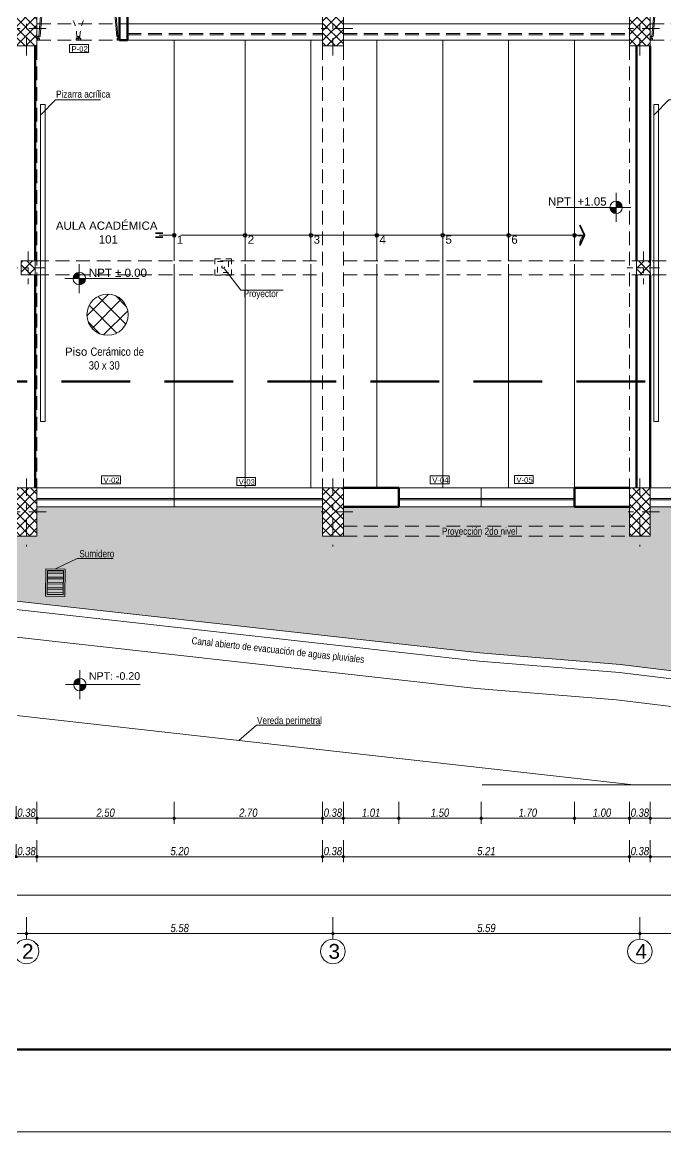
# Model space of a CAD drawing. Header units: inches. Extents: x 140 to 978, y -82 to 38.
# Drawn here: x 616.11 to 627.83, y -22.35 to -2.14 of the extents above; entities that cross this region are included whole.
import ezdxf

# ---------------------------------------------------------------- set-up
doc = ezdxf.new("R2010")
doc.units = ezdxf.units.IN
doc.header["$MEASUREMENT"] = 0
for name, pattern in [('DASHDOT2', [12.7, 6.35, -3.175, 0, -3.175]), ('DASHED', [0.75, 0.5, -0.25]), ('DASHED2', [0.375, 0.25, -0.125])]:
    doc.linetypes.add(name, pattern=pattern)
doc.layers.get('0').update_dxf_attribs({"lineweight": 0})
for name, color, linetype, lineweight in [('UNSAAC- ROTULO', 7, 'Continuous', 60), ('UNSAAC-AREA VERDE', 94, 'Continuous', 0), ('UNSAAC-COLUMNA', 24, 'Continuous', 0), ('UNSAAC-CORTE MURO', 42, 'Continuous', 35), ('UNSAAC-COTA', 48, 'Continuous', 0), ('UNSAAC-EJE COLUMNA', 22, 'DASHDOT2', 0), ('UNSAAC-FACHADA(2DO PLANO)', 7, 'Continuous', 30), ('UNSAAC-LINEA DE CORTE', 7, 'Continuous', 70), ('UNSAAC-LLAMADOS', 88, 'Continuous', 0), ('UNSAAC-MUEBLE', 254, 'Continuous', 0), ('UNSAAC-MURETE', 146, 'Continuous', 20), ('UNSAAC-MUROS', 7, 'Continuous', 70), ('UNSAAC-PISOS', 253, 'Continuous', 0), ('UNSAAC-PROYECCIONES', 38, 'DASHED2', 0), ('UNSAAC-TEXTOS', 250, 'Continuous', 0), ('UNSAAC-TEXTURAS', 250, 'Continuous', 0), ('UNSAAC-VANOS', 24, 'Continuous', 0)]:
    doc.layers.add(name, color=color, linetype=linetype, lineweight=lineweight)
doc.styles.add('5mm', font='GOTHIC.TTF', dxfattribs={"height": 5})
doc.styles.add('narrow', font='')
doc.styles.get("Standard").update_dxf_attribs({"font": 'arial.ttf'})
doc.styles.get('narrow').set_extended_font_data('Arial Narrow', italic=True)
doc.dimstyles.new('1EN75', dxfattribs={"dimtxt": 0.15, "dimasz": 0.06, "dimexe": 0.1, "dimexo": 0.15, "dimgap": 0.025, "dimtad": 1, "dimzin": 1, "dimdsep": 46, "dimtxsty": 'narrow', "dimblk": 'DOT', "dimcen": 0.1, "dimclrd": 256, "dimclre": 256, "dimclrt": 256, "dimaunit": 1, "dimadec": 3, "dimazin": 0, "dimtfac": 1, "dimtmove": 2, "dimatfit": 3, "dimldrblk": 'ARCHTICK', "dimfxl": 0.3, "dimfxlon": 1, "dimtolj": 1, "dimtzin": 0, "dimlwd": 0, "dimlwe": 0, "dimarcsym": 0})

# ---------------------------------------------------------------- blocks, each defined once
blk = doc.blocks.new('colum2')
at = {"layer": 'UNSAAC-TEXTURAS'}
h = blk.add_hatch(dxfattribs=at)
h.set_pattern_fill('ANSI37', color=256)
h.paths.add_polyline_path([(872.373, 198.546), (872.373, 198.421), (872.498, 198.421), (872.498, 198.546)])
h.paths.add_polyline_path([(872.498, 198.421), (872.623, 198.421), (872.623, 198.546), (872.498, 198.546)])
h.paths.add_polyline_path([(872.498, 198.296), (872.623, 198.296), (872.623, 198.421), (872.498, 198.421)])
h.paths.add_polyline_path([(872.498, 198.421), (872.373, 198.421), (872.373, 198.296), (872.498, 198.296)])
at = {"layer": 'UNSAAC-COLUMNA'}
blk.add_lwpolyline([(872.373, 198.546), (872.623, 198.546), (872.623, 198.296), (872.373, 198.296)], close=True, dxfattribs=at)
at = {"layer": 'UNSAAC-EJE COLUMNA', "ltscale": 0.03}
for p, q in [((872.498, 198.716), (872.498, 198.126)), ((872.793, 198.421), (872.203, 198.421))]:
    blk.add_line(p, q, dxfattribs=at)
blk = doc.blocks.new('cs1')
at = {"layer": 'UNSAAC-TEXTURAS'}
h = blk.add_hatch(dxfattribs=at)
h.set_pattern_fill('ANSI37', color=256)
h.paths.add_polyline_path([(850.008, 169.826), (850.198, 169.826), (850.198, 170.266), (850.008, 170.266)])
h.paths.add_polyline_path([(850.198, 169.826), (850.388, 169.826), (850.388, 170.266), (850.198, 170.266)])
h.paths.add_polyline_path([(850.388, 169.826), (850.198, 169.826), (850.198, 169.386), (850.388, 169.386)])
h.paths.add_polyline_path([(850.198, 169.826), (850.008, 169.826), (850.008, 169.386), (850.198, 169.386)])
at = {"layer": 'UNSAAC-COLUMNA'}
blk.add_lwpolyline([(850.388, 169.386), (850.388, 170.266), (850.008, 170.266), (850.008, 169.386)], close=True, dxfattribs=at)
at = {"layer": 'UNSAAC-EJE COLUMNA', "ltscale": 0.05}
for p, q in [((850.198, 170.436), (850.198, 169.196)), ((850.558, 169.826), (849.828, 169.826))]:
    blk.add_line(p, q, dxfattribs=at)
blk = doc.blocks.new('c')
at = {"layer": 'UNSAAC-TEXTURAS'}
h = blk.add_hatch(dxfattribs=at)
h.set_pattern_fill('ANSI37', color=256)
h.set_pattern_definition([(45, (-855.58834, -178.38853), (-0.088388348, 0.088388348), []), (135, (-855.58834, -178.38853), (-0.088388348, -0.088388348), [])])
h.paths.add_polyline_path([(0.19, 0.635), (0, 0.635), (0, 0.316), (0.19, 0.316)])
h.paths.add_polyline_path([(0.19, 0.316), (0.38, 0.316), (0.38, 0.635), (0.19, 0.635)])
h.paths.add_polyline_path([(0.19, 0), (0.38, 0), (0.38, 0.316), (0.19, 0.316)])
h.paths.add_polyline_path([(0.19, 0.316), (0, 0.316), (0, 0), (0.19, 0)])
at = {"layer": 'UNSAAC-COLUMNA'}
blk.add_lwpolyline([(0, 0), (0, 0.635), (0.38, 0.635), (0.38, 0)], dxfattribs=at)
blk.add_lwpolyline([(0, 0.635), (0.38, 0.635), (0.38, 0), (0, 0)], close=True, dxfattribs=at)
at = {"layer": 'UNSAAC-EJE COLUMNA', "ltscale": 0.05}
for p, q in [((0.19, -0.172), (0.19, 0.805)), ((0.55, 0.316), (-0.17, 0.316))]:
    blk.add_line(p, q, dxfattribs=at)
blk = doc.blocks.new('_Dot')
at = {"color": 0, "linetype": 'ByBlock', "lineweight": -2}
blk.add_line((-0.5, 0), (-1, 0), dxfattribs=at)
at = {"color": 0, "linetype": 'ByBlock', "const_width": 0.5}
blk.add_lwpolyline([(-0.25, 0, 1), (0.25, 0, 1)], format="xyb", close=True, dxfattribs=at)
blk = doc.blocks.new('*D672')
at = {"layer": 'Defpoints', "color": 0, "transparency": 16777216}
for p in [(615.995, -11.219), (616.375, -11.219), (616.375, -16.639)]:
    blk.add_point(p, dxfattribs=at)
at = {"layer": 'UNSAAC-COTA', "lineweight": 0, "transparency": 16777216}
for p, q in [((615.995, -16.339), (615.995, -16.739)), ((616.375, -16.339), (616.375, -16.739)), ((616.055, -16.639), (616.315, -16.639))]:
    blk.add_line(p, q, dxfattribs=at)
at = {"layer": 'UNSAAC-COTA', "lineweight": 0, "transparency": 16777216, "xscale": 0.06, "yscale": 0.06, "zscale": 0.06, "rotation": 180}
blk.add_blockref('_Dot', (615.995, -16.639), dxfattribs=at)
at = {"layer": 'UNSAAC-COTA', "lineweight": 0, "transparency": 16777216, "xscale": 0.06, "yscale": 0.06, "zscale": 0.06}
blk.add_blockref('_Dot', (616.375, -16.639), dxfattribs=at)
at = {"layer": 'UNSAAC-COTA', "transparency": 16777216, "insert": (616.185, -16.538), "char_height": 0.15, "attachment_point": 5, "style": 'narrow'}
blk.add_mtext('\\A1;0.38', dxfattribs=at)
blk = doc.blocks.new('_ArchTick')
at = {"layer": 'UNSAAC-FACHADA(2DO PLANO)', "color": 0, "const_width": 0.15}
blk.add_lwpolyline([(-0.5, -0.5), (0.5, 0.5)], dxfattribs=at)
blk = doc.blocks.new('*D673')
at = {"layer": 'Defpoints', "color": 0, "transparency": 16777216}
for p in [(621.575, -11.219), (621.955, -11.219), (621.955, -16.639)]:
    blk.add_point(p, dxfattribs=at)
at = {"layer": 'UNSAAC-COTA', "lineweight": 0, "transparency": 16777216}
for p, q in [((621.575, -16.339), (621.575, -16.739)), ((621.955, -16.339), (621.955, -16.739)), ((621.635, -16.639), (621.895, -16.639))]:
    blk.add_line(p, q, dxfattribs=at)
at = {"layer": 'UNSAAC-COTA', "lineweight": 0, "transparency": 16777216, "xscale": 0.06, "yscale": 0.06, "zscale": 0.06, "rotation": 180}
blk.add_blockref('_Dot', (621.575, -16.639), dxfattribs=at)
at = {"layer": 'UNSAAC-COTA', "lineweight": 0, "transparency": 16777216, "xscale": 0.06, "yscale": 0.06, "zscale": 0.06}
blk.add_blockref('_Dot', (621.955, -16.639), dxfattribs=at)
at = {"layer": 'UNSAAC-COTA', "transparency": 16777216, "insert": (621.765, -16.538), "char_height": 0.15, "attachment_point": 5, "style": 'narrow'}
blk.add_mtext('\\A1;0.38', dxfattribs=at)
blk = doc.blocks.new('*D674')
at = {"layer": 'Defpoints', "color": 0, "transparency": 16777216}
for p in [(622.965, -10.684), (621.955, -11.219), (622.965, -16.639)]:
    blk.add_point(p, dxfattribs=at)
at = {"layer": 'UNSAAC-COTA', "lineweight": 0, "transparency": 16777216}
for p, q in [((621.955, -16.339), (621.955, -16.739)), ((622.965, -16.339), (622.965, -16.739)), ((622.015, -16.639), (622.905, -16.639))]:
    blk.add_line(p, q, dxfattribs=at)
at = {"layer": 'UNSAAC-COTA', "lineweight": 0, "transparency": 16777216, "xscale": 0.06, "yscale": 0.06, "zscale": 0.06, "rotation": 180}
blk.add_blockref('_Dot', (621.955, -16.639), dxfattribs=at)
at = {"layer": 'UNSAAC-COTA', "lineweight": 0, "transparency": 16777216, "xscale": 0.06, "yscale": 0.06, "zscale": 0.06}
blk.add_blockref('_Dot', (622.965, -16.639), dxfattribs=at)
at = {"layer": 'UNSAAC-COTA', "transparency": 16777216, "insert": (622.46, -16.538), "char_height": 0.15, "attachment_point": 5, "style": 'narrow'}
blk.add_mtext('\\A1;1.01', dxfattribs=at)
blk = doc.blocks.new('*D675')
at = {"layer": 'Defpoints', "color": 0, "transparency": 16777216}
for p in [(626.165, -10.684), (627.165, -11.219), (627.165, -16.639)]:
    blk.add_point(p, dxfattribs=at)
at = {"layer": 'UNSAAC-COTA', "lineweight": 0, "transparency": 16777216}
for p, q in [((626.165, -16.339), (626.165, -16.739)), ((627.165, -16.339), (627.165, -16.739)), ((626.225, -16.639), (627.105, -16.639))]:
    blk.add_line(p, q, dxfattribs=at)
at = {"layer": 'UNSAAC-COTA', "lineweight": 0, "transparency": 16777216, "xscale": 0.06, "yscale": 0.06, "zscale": 0.06, "rotation": 180}
blk.add_blockref('_Dot', (626.165, -16.639), dxfattribs=at)
at = {"layer": 'UNSAAC-COTA', "lineweight": 0, "transparency": 16777216, "xscale": 0.06, "yscale": 0.06, "zscale": 0.06}
blk.add_blockref('_Dot', (627.165, -16.639), dxfattribs=at)
at = {"layer": 'UNSAAC-COTA', "transparency": 16777216, "insert": (626.665, -16.538), "char_height": 0.15, "attachment_point": 5, "style": 'narrow'}
blk.add_mtext('\\A1;1.00', dxfattribs=at)
blk = doc.blocks.new('*D676')
at = {"layer": 'Defpoints', "color": 0, "transparency": 16777216}
for p in [(627.165, -11.219), (627.545, -11.219), (627.545, -16.639)]:
    blk.add_point(p, dxfattribs=at)
at = {"layer": 'UNSAAC-COTA', "lineweight": 0, "transparency": 16777216}
for p, q in [((627.165, -16.339), (627.165, -16.739)), ((627.545, -16.339), (627.545, -16.739)), ((627.225, -16.639), (627.485, -16.639))]:
    blk.add_line(p, q, dxfattribs=at)
at = {"layer": 'UNSAAC-COTA', "lineweight": 0, "transparency": 16777216, "xscale": 0.06, "yscale": 0.06, "zscale": 0.06, "rotation": 180}
blk.add_blockref('_Dot', (627.165, -16.639), dxfattribs=at)
at = {"layer": 'UNSAAC-COTA', "lineweight": 0, "transparency": 16777216, "xscale": 0.06, "yscale": 0.06, "zscale": 0.06}
blk.add_blockref('_Dot', (627.545, -16.639), dxfattribs=at)
at = {"layer": 'UNSAAC-COTA', "transparency": 16777216, "insert": (627.355, -16.538), "char_height": 0.15, "attachment_point": 5, "style": 'narrow'}
blk.add_mtext('\\A1;0.38', dxfattribs=at)
blk = doc.blocks.new('*D683')
at = {"layer": 'Defpoints', "color": 0, "transparency": 16777216}
for p in [(615.995, -10.741), (616.375, -10.741), (616.375, -17.339)]:
    blk.add_point(p, dxfattribs=at)
at = {"layer": 'UNSAAC-COTA', "lineweight": 0, "transparency": 16777216}
for p, q in [((615.995, -17.039), (615.995, -17.439)), ((616.375, -17.039), (616.375, -17.439)), ((616.055, -17.339), (616.315, -17.339))]:
    blk.add_line(p, q, dxfattribs=at)
at = {"layer": 'UNSAAC-COTA', "lineweight": 0, "transparency": 16777216, "xscale": 0.06, "yscale": 0.06, "zscale": 0.06, "rotation": 180}
blk.add_blockref('_Dot', (615.995, -17.339), dxfattribs=at)
at = {"layer": 'UNSAAC-COTA', "lineweight": 0, "transparency": 16777216, "xscale": 0.06, "yscale": 0.06, "zscale": 0.06}
blk.add_blockref('_Dot', (616.375, -17.339), dxfattribs=at)
at = {"layer": 'UNSAAC-COTA', "transparency": 16777216, "insert": (616.185, -17.238), "char_height": 0.15, "attachment_point": 5, "style": 'narrow'}
blk.add_mtext('\\A1;0.38', dxfattribs=at)
blk = doc.blocks.new('*D684')
at = {"layer": 'Defpoints', "color": 0, "transparency": 16777216}
for p in [(616.375, -10.741), (621.575, -10.741), (621.575, -17.339)]:
    blk.add_point(p, dxfattribs=at)
at = {"layer": 'UNSAAC-COTA', "lineweight": 0, "transparency": 16777216}
for p, q in [((616.375, -17.039), (616.375, -17.439)), ((621.575, -17.039), (621.575, -17.439)), ((616.435, -17.339), (621.515, -17.339))]:
    blk.add_line(p, q, dxfattribs=at)
at = {"layer": 'UNSAAC-COTA', "lineweight": 0, "transparency": 16777216, "xscale": 0.06, "yscale": 0.06, "zscale": 0.06, "rotation": 180}
blk.add_blockref('_Dot', (616.375, -17.339), dxfattribs=at)
at = {"layer": 'UNSAAC-COTA', "lineweight": 0, "transparency": 16777216, "xscale": 0.06, "yscale": 0.06, "zscale": 0.06}
blk.add_blockref('_Dot', (621.575, -17.339), dxfattribs=at)
at = {"layer": 'UNSAAC-COTA', "transparency": 16777216, "insert": (618.975, -17.238), "char_height": 0.15, "attachment_point": 5, "style": 'narrow'}
blk.add_mtext('\\A1;5.20', dxfattribs=at)
blk = doc.blocks.new('*D685')
at = {"layer": 'Defpoints', "color": 0, "transparency": 16777216}
for p in [(621.575, -10.741), (621.955, -10.741), (621.955, -17.339)]:
    blk.add_point(p, dxfattribs=at)
at = {"layer": 'UNSAAC-COTA', "lineweight": 0, "transparency": 16777216}
for p, q in [((621.575, -17.039), (621.575, -17.439)), ((621.955, -17.039), (621.955, -17.439)), ((621.635, -17.339), (621.895, -17.339))]:
    blk.add_line(p, q, dxfattribs=at)
at = {"layer": 'UNSAAC-COTA', "lineweight": 0, "transparency": 16777216, "xscale": 0.06, "yscale": 0.06, "zscale": 0.06, "rotation": 180}
blk.add_blockref('_Dot', (621.575, -17.339), dxfattribs=at)
at = {"layer": 'UNSAAC-COTA', "lineweight": 0, "transparency": 16777216, "xscale": 0.06, "yscale": 0.06, "zscale": 0.06}
blk.add_blockref('_Dot', (621.955, -17.339), dxfattribs=at)
at = {"layer": 'UNSAAC-COTA', "transparency": 16777216, "insert": (621.765, -17.238), "char_height": 0.15, "attachment_point": 5, "style": 'narrow'}
blk.add_mtext('\\A1;0.38', dxfattribs=at)
blk = doc.blocks.new('*D686')
at = {"layer": 'Defpoints', "color": 0, "transparency": 16777216}
for p in [(621.955, -10.741), (627.165, -10.741), (627.165, -17.339)]:
    blk.add_point(p, dxfattribs=at)
at = {"layer": 'UNSAAC-COTA', "lineweight": 0, "transparency": 16777216}
for p, q in [((621.955, -17.039), (621.955, -17.439)), ((627.165, -17.039), (627.165, -17.439)), ((622.015, -17.339), (627.105, -17.339))]:
    blk.add_line(p, q, dxfattribs=at)
at = {"layer": 'UNSAAC-COTA', "lineweight": 0, "transparency": 16777216, "xscale": 0.06, "yscale": 0.06, "zscale": 0.06, "rotation": 180}
blk.add_blockref('_Dot', (621.955, -17.339), dxfattribs=at)
at = {"layer": 'UNSAAC-COTA', "lineweight": 0, "transparency": 16777216, "xscale": 0.06, "yscale": 0.06, "zscale": 0.06}
blk.add_blockref('_Dot', (627.165, -17.339), dxfattribs=at)
at = {"layer": 'UNSAAC-COTA', "transparency": 16777216, "insert": (624.56, -17.238), "char_height": 0.15, "attachment_point": 5, "style": 'narrow'}
blk.add_mtext('\\A1;5.21', dxfattribs=at)
blk = doc.blocks.new('*D687')
at = {"layer": 'Defpoints', "color": 0, "transparency": 16777216}
for p in [(627.165, -10.741), (627.545, -10.741), (627.545, -17.339)]:
    blk.add_point(p, dxfattribs=at)
at = {"layer": 'UNSAAC-COTA', "lineweight": 0, "transparency": 16777216}
for p, q in [((627.165, -17.039), (627.165, -17.439)), ((627.545, -17.039), (627.545, -17.439)), ((627.225, -17.339), (627.485, -17.339))]:
    blk.add_line(p, q, dxfattribs=at)
at = {"layer": 'UNSAAC-COTA', "lineweight": 0, "transparency": 16777216, "xscale": 0.06, "yscale": 0.06, "zscale": 0.06, "rotation": 180}
blk.add_blockref('_Dot', (627.165, -17.339), dxfattribs=at)
at = {"layer": 'UNSAAC-COTA', "lineweight": 0, "transparency": 16777216, "xscale": 0.06, "yscale": 0.06, "zscale": 0.06}
blk.add_blockref('_Dot', (627.545, -17.339), dxfattribs=at)
at = {"layer": 'UNSAAC-COTA', "transparency": 16777216, "insert": (627.355, -17.238), "char_height": 0.15, "attachment_point": 5, "style": 'narrow'}
blk.add_mtext('\\A1;0.38', dxfattribs=at)
blk = doc.blocks.new('*D688')
at = {"layer": 'Defpoints', "color": 0, "transparency": 16777216}
for p in [(627.545, -10.741), (632.745, -10.741), (632.745, -17.339)]:
    blk.add_point(p, dxfattribs=at)
at = {"layer": 'UNSAAC-COTA', "lineweight": 0, "transparency": 16777216}
for p, q in [((627.545, -17.039), (627.545, -17.439)), ((632.745, -17.039), (632.745, -17.439)), ((627.605, -17.339), (632.685, -17.339))]:
    blk.add_line(p, q, dxfattribs=at)
at = {"layer": 'UNSAAC-COTA', "lineweight": 0, "transparency": 16777216, "xscale": 0.06, "yscale": 0.06, "zscale": 0.06, "rotation": 180}
blk.add_blockref('_Dot', (627.545, -17.339), dxfattribs=at)
at = {"layer": 'UNSAAC-COTA', "lineweight": 0, "transparency": 16777216, "xscale": 0.06, "yscale": 0.06, "zscale": 0.06}
blk.add_blockref('_Dot', (632.745, -17.339), dxfattribs=at)
at = {"layer": 'UNSAAC-COTA', "transparency": 16777216, "insert": (630.145, -17.238), "char_height": 0.15, "attachment_point": 5, "style": 'narrow'}
blk.add_mtext('\\A1;5.20', dxfattribs=at)
blk = doc.blocks.new('*D738')
at = {"layer": 'Defpoints', "color": 0, "transparency": 16777216}
for p in [(612.575, -2.45), (649.885, -11.501), (649.885, -18.039)]:
    blk.add_point(p, dxfattribs=at)
at = {"layer": 'UNSAAC-COTA', "lineweight": 0, "transparency": 16777216}
for p, q in [((612.575, -17.739), (612.575, -18.139)), ((649.885, -17.739), (649.885, -18.139)), ((612.635, -18.039), (649.825, -18.039))]:
    blk.add_line(p, q, dxfattribs=at)
at = {"layer": 'UNSAAC-COTA', "lineweight": 0, "transparency": 16777216, "xscale": 0.06, "yscale": 0.06, "zscale": 0.06, "rotation": 180}
blk.add_blockref('_Dot', (612.575, -18.039), dxfattribs=at)
at = {"layer": 'UNSAAC-COTA', "lineweight": 0, "transparency": 16777216, "xscale": 0.06, "yscale": 0.06, "zscale": 0.06}
blk.add_blockref('_Dot', (649.885, -18.039), dxfattribs=at)
at = {"layer": 'UNSAAC-COTA', "transparency": 16777216, "insert": (631.23, -17.938), "char_height": 0.15, "attachment_point": 5, "style": 'narrow'}
blk.add_mtext('\\A1;37.31', dxfattribs=at)
blk = doc.blocks.new('*D739')
at = {"layer": 'Defpoints', "color": 0, "transparency": 16777216}
for p in [(612.89, -2.62), (616.185, -11.691), (616.185, -18.739)]:
    blk.add_point(p, dxfattribs=at)
at = {"layer": 'UNSAAC-COTA', "lineweight": 0, "transparency": 16777216}
for p, q in [((612.89, -18.439), (612.89, -18.839)), ((616.185, -18.439), (616.185, -18.839)), ((612.95, -18.739), (616.125, -18.739))]:
    blk.add_line(p, q, dxfattribs=at)
at = {"layer": 'UNSAAC-COTA', "lineweight": 0, "transparency": 16777216, "xscale": 0.06, "yscale": 0.06, "zscale": 0.06, "rotation": 180}
blk.add_blockref('_Dot', (612.89, -18.739), dxfattribs=at)
at = {"layer": 'UNSAAC-COTA', "lineweight": 0, "transparency": 16777216, "xscale": 0.06, "yscale": 0.06, "zscale": 0.06}
blk.add_blockref('_Dot', (616.185, -18.739), dxfattribs=at)
at = {"layer": 'UNSAAC-COTA', "transparency": 16777216, "insert": (614.538, -18.638), "char_height": 0.15, "attachment_point": 5, "style": 'narrow'}
blk.add_mtext('\\A1;3.30', dxfattribs=at)
blk = doc.blocks.new('*D740')
at = {"layer": 'Defpoints', "color": 0, "transparency": 16777216}
for p in [(616.185, -11.691), (621.765, -11.691), (621.765, -18.739)]:
    blk.add_point(p, dxfattribs=at)
at = {"layer": 'UNSAAC-COTA', "lineweight": 0, "transparency": 16777216}
for p, q in [((616.185, -18.439), (616.185, -18.839)), ((621.765, -18.439), (621.765, -18.839)), ((616.245, -18.739), (621.705, -18.739))]:
    blk.add_line(p, q, dxfattribs=at)
at = {"layer": 'UNSAAC-COTA', "lineweight": 0, "transparency": 16777216, "xscale": 0.06, "yscale": 0.06, "zscale": 0.06, "rotation": 180}
blk.add_blockref('_Dot', (616.185, -18.739), dxfattribs=at)
at = {"layer": 'UNSAAC-COTA', "lineweight": 0, "transparency": 16777216, "xscale": 0.06, "yscale": 0.06, "zscale": 0.06}
blk.add_blockref('_Dot', (621.765, -18.739), dxfattribs=at)
at = {"layer": 'UNSAAC-COTA', "transparency": 16777216, "insert": (618.975, -18.638), "char_height": 0.15, "attachment_point": 5, "style": 'narrow'}
blk.add_mtext('\\A1;5.58', dxfattribs=at)
blk = doc.blocks.new('*D741')
at = {"layer": 'Defpoints', "color": 0, "transparency": 16777216}
for p in [(621.765, -11.691), (627.355, -11.691), (627.355, -18.739)]:
    blk.add_point(p, dxfattribs=at)
at = {"layer": 'UNSAAC-COTA', "lineweight": 0, "transparency": 16777216}
for p, q in [((621.765, -18.439), (621.765, -18.839)), ((627.355, -18.439), (627.355, -18.839)), ((621.825, -18.739), (627.295, -18.739))]:
    blk.add_line(p, q, dxfattribs=at)
at = {"layer": 'UNSAAC-COTA', "lineweight": 0, "transparency": 16777216, "xscale": 0.06, "yscale": 0.06, "zscale": 0.06, "rotation": 180}
blk.add_blockref('_Dot', (621.765, -18.739), dxfattribs=at)
at = {"layer": 'UNSAAC-COTA', "lineweight": 0, "transparency": 16777216, "xscale": 0.06, "yscale": 0.06, "zscale": 0.06}
blk.add_blockref('_Dot', (627.355, -18.739), dxfattribs=at)
at = {"layer": 'UNSAAC-COTA', "transparency": 16777216, "insert": (624.56, -18.638), "char_height": 0.15, "attachment_point": 5, "style": 'narrow'}
blk.add_mtext('\\A1;5.59', dxfattribs=at)
blk = doc.blocks.new('*D742')
at = {"layer": 'Defpoints', "color": 0, "transparency": 16777216}
for p in [(627.355, -11.691), (632.935, -11.691), (632.935, -18.739)]:
    blk.add_point(p, dxfattribs=at)
at = {"layer": 'UNSAAC-COTA', "lineweight": 0, "transparency": 16777216}
for p, q in [((627.355, -18.439), (627.355, -18.839)), ((632.935, -18.439), (632.935, -18.839)), ((627.415, -18.739), (632.875, -18.739))]:
    blk.add_line(p, q, dxfattribs=at)
at = {"layer": 'UNSAAC-COTA', "lineweight": 0, "transparency": 16777216, "xscale": 0.06, "yscale": 0.06, "zscale": 0.06, "rotation": 180}
blk.add_blockref('_Dot', (627.355, -18.739), dxfattribs=at)
at = {"layer": 'UNSAAC-COTA', "lineweight": 0, "transparency": 16777216, "xscale": 0.06, "yscale": 0.06, "zscale": 0.06}
blk.add_blockref('_Dot', (632.935, -18.739), dxfattribs=at)
at = {"layer": 'UNSAAC-COTA', "transparency": 16777216, "insert": (630.145, -18.638), "char_height": 0.15, "attachment_point": 5, "style": 'narrow'}
blk.add_mtext('\\A1;5.58', dxfattribs=at)
blk = doc.blocks.new('*D724')
at = {"layer": 'Defpoints', "color": 0, "transparency": 16777216}
for p in [(605.905, 22.469), (617.445, 22.469), (615.995, -11.501)]:
    blk.add_point(p, dxfattribs=at)
at = {"layer": 'UNSAAC-COTA', "lineweight": 0, "transparency": 16777216}
for p, q in [((606.205, 22.469), (605.805, 22.469)), ((605.905, -11.441), (605.905, 22.409)), ((606.205, -11.501), (605.805, -11.501))]:
    blk.add_line(p, q, dxfattribs=at)
at = {"layer": 'UNSAAC-COTA', "lineweight": 0, "transparency": 16777216, "xscale": 0.06, "yscale": 0.06, "zscale": 0.06}
for p, rotation in [((605.905, 22.469), 90), ((605.905, -11.501), 270)]:
    blk.add_blockref('_Dot', p, dxfattribs=dict(at, rotation=rotation))
at = {"layer": 'UNSAAC-COTA', "transparency": 16777216, "insert": (605.803, 5.484), "char_height": 0.15, "attachment_point": 5, "rotation": 90, "style": 'narrow'}
blk.add_mtext('\\A1;33.97', dxfattribs=at)
blk = doc.blocks.new('PRTX80')
at = {"layer": 'UNSAAC-TEXTOS'}
h = blk.add_hatch(dxfattribs=at)
h.set_pattern_fill('ANSI31', color=256, scale=0.01, style=0)
h.set_pattern_definition([(45, (-1.629623, -4.234902), (-0.02245064, 0.02245064), [])])
h.paths.add_polyline_path([(-0.755, 0.036), (-0.8, 0.036), (-0.8, -0.036), (-0.769, -0.036), (-0.769, 0), (-0.755, 0)])
h.paths.add_polyline_path([(0, 0.036), (-0.045, 0.036), (-0.045, 0), (-0.032, 0), (-0.032, -0.036), (0, -0.036)])
at = {"layer": 'UNSAAC-PROYECCIONES', "ltscale": 0.15}
blk.add_arc((-0.032, -0.036), 0.737, 180, 270, dxfattribs=at)
at = {"layer": 'UNSAAC-TEXTOS'}
for p, q in [((-0.165, -0.662), (-0.166, -0.669)), ((-0.162, -0.67), (-0.166, -0.669)), ((-0.162, -0.662), (-0.165, -0.662)), ((-0.161, -0.651), (-0.163, -0.681)), ((-0.13, -0.688), (-0.16, -0.685)), ((-0.127, -0.65), (-0.157, -0.648)), ((-0.124, -0.658), (-0.126, -0.68)), ((-0.126, -0.68), (-0.126, -0.684)), ((-0.11, -0.682), (-0.126, -0.68)), ((-0.123, -0.654), (-0.124, -0.658)), ((-0.108, -0.659), (-0.124, -0.658)), ((-0.085, -0.684), (-0.07, -0.685)), ((-0.083, -0.661), (-0.068, -0.663)), ((-0.068, -0.663), (-0.07, -0.685)), ((-0.07, -0.685), (-0.07, -0.689)), ((-0.068, -0.659), (-0.068, -0.663)), ((-0.067, -0.693), (-0.037, -0.695)), ((-0.064, -0.655), (-0.034, -0.658)), ((-0.03, -0.662), (-0.033, -0.692)), ((-0.032, -0.681), (-0.028, -0.681)), ((-0.031, -0.673), (-0.028, -0.673)), ((-0.028, -0.673), (-0.028, -0.681))]:
    blk.add_line(p, q, dxfattribs=at)
for points in [[(-0.8, 0.036), (-0.755, 0.036), (-0.755, 0), (-0.769, 0), (-0.769, -0.036), (-0.8, -0.036), (-0.8, 0.036)], [(-0.045, 0.036), (0, 0.036), (0, -0.036), (-0.032, -0.036), (-0.032, 0), (-0.045, 0), (-0.045, 0.036)]]:
    blk.add_lwpolyline(points, dxfattribs=at)
blk.add_lwpolyline([(-0.056, -0.034), (-0.032, -0.036), (-0.093, -0.77), (-0.117, -0.768)], close=True, dxfattribs=at)
for centre, start, end in [((-0.16, -0.681), 175.2462, 265.2462), ((-0.157, -0.651), 85.2462, 175.2462), ((-0.13, -0.684), 265.2462, 355.2462), ((-0.127, -0.654), 355.2462, 85.2462), ((-0.067, -0.689), 175.2462, 265.2462), ((-0.064, -0.659), 85.2462, 175.2462), ((-0.037, -0.691), 265.2462, 355.2462), ((-0.034, -0.662), 355.2462, 85.2462)]:
    blk.add_arc(centre, 0.00375, start, end, dxfattribs=at)
blk = doc.blocks.new('A$C2884083B')
at = {"layer": 'UNSAAC-MUEBLE', "xscale": -0.9375009637713414, "yscale": 0.9375009637713415, "zscale": 0.9375009637713415, "rotation": 359.9999999999994}
blk.add_blockref('PRTX80', (-0.04, 0.677), dxfattribs=at)
at = {"layer": 'UNSAAC-MUEBLE', "xscale": 0.9375009637713414, "yscale": 0.9375009637713414, "zscale": 0.9375009637713414}
blk.add_blockref('PRTX80', (1.46, 0.677), dxfattribs=at)
blk = doc.blocks.new('npt')
at = {"layer": 'UNSAAC-TEXTOS'}
h = blk.add_hatch(color=0, dxfattribs=at)
h.dxf.hatch_style = 1
h.paths.add_polyline_path([(0.0522, 0), (0, 0), (0, -0.0522, 0.414214)])
h.paths.add_polyline_path([(0, 0.0522, 0.414214), (-0.0522, 0), (0, 0)])
at = {"layer": 'UNSAAC-TEXTOS', "color": 0}
for p, q in [((0, -0.1228), (0, 0.1228)), ((-0.1228, 0), (0.507, 0))]:
    blk.add_line(p, q, dxfattribs=at)
blk.add_circle((0, 0), 0.0522, dxfattribs=at)
blk = doc.blocks.new('VIGA')
at = {"layer": 'UNSAAC-PROYECCIONES'}
for p, q in [((1088.122, 83.324), (1093.322, 83.324)), ((1093.702, 83.324), (1098.912, 83.324)), ((1099.292, 83.324), (1104.492, 83.324)), ((1088.122, 83.024), (1093.322, 83.024)), ((1088.122, 82.919), (1088.122, 74.874)), ((1093.322, 82.919), (1093.322, 74.874)), ((1093.702, 83.024), (1098.912, 83.024)), ((1093.702, 82.919), (1093.702, 74.874)), ((1098.912, 82.919), (1098.912, 74.874)), ((1099.292, 83.024), (1104.492, 83.024)), ((1099.292, 82.919), (1099.292, 74.874)), ((1088.087, 79.004), (1093.322, 79.004)), ((1093.702, 79.004), (1104.492, 79.004)), ((1088.087, 78.754), (1093.322, 78.754)), ((1093.702, 78.754), (1104.492, 78.754)), ((1093.702, 74.176), (1098.912, 74.176)), ((1093.702, 73.994), (1098.912, 73.994))]:
    blk.add_line(p, q, dxfattribs=at)
blk = doc.blocks.new('*D826')
at = {"layer": 'Defpoints', "color": 0, "transparency": 16777216}
for p in [(616.375, -10.966), (618.875, -10.966), (618.875, -16.639)]:
    blk.add_point(p, dxfattribs=at)
at = {"layer": 'UNSAAC-COTA', "lineweight": 0, "transparency": 16777216}
for p, q in [((616.375, -16.339), (616.375, -16.739)), ((618.875, -16.339), (618.875, -16.739)), ((616.435, -16.639), (618.815, -16.639))]:
    blk.add_line(p, q, dxfattribs=at)
at = {"layer": 'UNSAAC-COTA', "lineweight": 0, "transparency": 16777216, "xscale": 0.06, "yscale": 0.06, "zscale": 0.06, "rotation": 180}
blk.add_blockref('_Dot', (616.375, -16.639), dxfattribs=at)
at = {"layer": 'UNSAAC-COTA', "lineweight": 0, "transparency": 16777216, "xscale": 0.06, "yscale": 0.06, "zscale": 0.06}
blk.add_blockref('_Dot', (618.875, -16.639), dxfattribs=at)
at = {"layer": 'UNSAAC-COTA', "transparency": 16777216, "insert": (617.625, -16.538), "char_height": 0.15, "attachment_point": 5, "style": 'narrow'}
blk.add_mtext('\\A1;2.50', dxfattribs=at)
blk = doc.blocks.new('*D827')
at = {"layer": 'Defpoints', "color": 0, "transparency": 16777216}
for p in [(618.875, -10.966), (621.575, -11.501), (621.575, -16.639)]:
    blk.add_point(p, dxfattribs=at)
at = {"layer": 'UNSAAC-COTA', "lineweight": 0, "transparency": 16777216}
for p, q in [((618.875, -16.339), (618.875, -16.739)), ((621.575, -16.339), (621.575, -16.739)), ((618.935, -16.639), (621.515, -16.639))]:
    blk.add_line(p, q, dxfattribs=at)
at = {"layer": 'UNSAAC-COTA', "lineweight": 0, "transparency": 16777216, "xscale": 0.06, "yscale": 0.06, "zscale": 0.06, "rotation": 180}
blk.add_blockref('_Dot', (618.875, -16.639), dxfattribs=at)
at = {"layer": 'UNSAAC-COTA', "lineweight": 0, "transparency": 16777216, "xscale": 0.06, "yscale": 0.06, "zscale": 0.06}
blk.add_blockref('_Dot', (621.575, -16.639), dxfattribs=at)
at = {"layer": 'UNSAAC-COTA', "transparency": 16777216, "insert": (620.225, -16.538), "char_height": 0.15, "attachment_point": 5, "style": 'narrow'}
blk.add_mtext('\\A1;2.70', dxfattribs=at)
blk = doc.blocks.new('*D828')
at = {"layer": 'Defpoints', "color": 0, "transparency": 16777216}
for p in [(630.045, -10.966), (627.545, -11.501), (630.045, -16.639)]:
    blk.add_point(p, dxfattribs=at)
at = {"layer": 'UNSAAC-COTA', "lineweight": 0, "transparency": 16777216}
for p, q in [((627.545, -16.339), (627.545, -16.739)), ((630.045, -16.339), (630.045, -16.739)), ((627.605, -16.639), (629.985, -16.639))]:
    blk.add_line(p, q, dxfattribs=at)
at = {"layer": 'UNSAAC-COTA', "lineweight": 0, "transparency": 16777216, "xscale": 0.06, "yscale": 0.06, "zscale": 0.06, "rotation": 180}
blk.add_blockref('_Dot', (627.545, -16.639), dxfattribs=at)
at = {"layer": 'UNSAAC-COTA', "lineweight": 0, "transparency": 16777216, "xscale": 0.06, "yscale": 0.06, "zscale": 0.06}
blk.add_blockref('_Dot', (630.045, -16.639), dxfattribs=at)
at = {"layer": 'UNSAAC-COTA', "transparency": 16777216, "insert": (628.795, -16.538), "char_height": 0.15, "attachment_point": 5, "style": 'narrow'}
blk.add_mtext('\\A1;2.50', dxfattribs=at)
blk = doc.blocks.new('*D841')
at = {"layer": 'Defpoints', "color": 0, "transparency": 16777216}
for p in [(624.465, -10.621), (622.965, -10.966), (624.465, -16.639)]:
    blk.add_point(p, dxfattribs=at)
at = {"layer": 'UNSAAC-COTA', "lineweight": 0, "transparency": 16777216}
for p, q in [((622.965, -16.339), (622.965, -16.739)), ((624.465, -16.339), (624.465, -16.739)), ((623.025, -16.639), (624.405, -16.639))]:
    blk.add_line(p, q, dxfattribs=at)
at = {"layer": 'UNSAAC-COTA', "lineweight": 0, "transparency": 16777216, "xscale": 0.06, "yscale": 0.06, "zscale": 0.06, "rotation": 180}
blk.add_blockref('_Dot', (622.965, -16.639), dxfattribs=at)
at = {"layer": 'UNSAAC-COTA', "lineweight": 0, "transparency": 16777216, "xscale": 0.06, "yscale": 0.06, "zscale": 0.06}
blk.add_blockref('_Dot', (624.465, -16.639), dxfattribs=at)
at = {"layer": 'UNSAAC-COTA', "transparency": 16777216, "insert": (623.715, -16.538), "char_height": 0.15, "attachment_point": 5, "style": 'narrow'}
blk.add_mtext('\\A1;1.50', dxfattribs=at)
blk = doc.blocks.new('*D842')
at = {"layer": 'Defpoints', "color": 0, "transparency": 16777216}
for p in [(624.465, -10.621), (626.165, -10.966), (626.165, -16.639)]:
    blk.add_point(p, dxfattribs=at)
at = {"layer": 'UNSAAC-COTA', "lineweight": 0, "transparency": 16777216}
for p, q in [((624.465, -16.339), (624.465, -16.739)), ((626.165, -16.339), (626.165, -16.739)), ((624.525, -16.639), (626.105, -16.639))]:
    blk.add_line(p, q, dxfattribs=at)
at = {"layer": 'UNSAAC-COTA', "lineweight": 0, "transparency": 16777216, "xscale": 0.06, "yscale": 0.06, "zscale": 0.06, "rotation": 180}
blk.add_blockref('_Dot', (624.465, -16.639), dxfattribs=at)
at = {"layer": 'UNSAAC-COTA', "lineweight": 0, "transparency": 16777216, "xscale": 0.06, "yscale": 0.06, "zscale": 0.06}
blk.add_blockref('_Dot', (626.165, -16.639), dxfattribs=at)
at = {"layer": 'UNSAAC-COTA', "transparency": 16777216, "insert": (625.315, -16.538), "char_height": 0.15, "attachment_point": 5, "style": 'narrow'}
blk.add_mtext('\\A1;1.70', dxfattribs=at)
blk = doc.blocks.new('cañon planta')
at = {"layer": 'UNSAAC-MUEBLE', "linetype": 'DASHED', "ltscale": 0.09}
blk.add_lwpolyline([(750.392, 72.439), (750.692, 72.439), (750.692, 72.139), (750.392, 72.139), (750.392, 72.439)], dxfattribs=at)
blk.add_lwpolyline([(750.442, 72.389), (750.642, 72.389), (750.642, 72.189), (750.442, 72.189)], close=True, dxfattribs=at)
blk.add_circle((750.542, 72.289), 0.025, dxfattribs=at)

msp = doc.modelspace()

# ---------------------------------------------------------------- hatches: boundary and pattern name
at = {"layer": 'UNSAAC-AREA VERDE', "ltscale": 2.5}
h = msp.add_hatch(dxfattribs=at)
h.set_pattern_fill('AR-SAND', color=256, scale=0.25)
h.set_pattern_definition([(37.5, (0, 0), (-0.01574834, 0.48170594), [0, -0.38, 0, -0.425, 0, -0.40625]), (7.5, (0, 0), (0.4424442, 0.7055365), [0, -0.205, 0, -0.3425, 0, -0.13125]), (327.5, (-0.3075, 0), (0.77853547, 0.00141476), [0, -0.125, 0, -0.45, 0, -0.5875]), (317.5, (-0.3075, 0), (0.75153165, 0.2194189), [0, -0.0625, 0, -0.295, 0, -0.3375])])
h.paths.add_polyline_path([(615.995, -12.687), (615.995, -11.501), (616.375, -11.501), (616.375, -10.966), (621.575, -10.966), (621.575, -11.501), (621.955, -11.501), (621.955, -10.966), (627.165, -10.966), (627.165, -11.501), (627.545, -11.501), (627.545, -10.966), (632.745, -10.966), (632.745, -11.501), (633.125, -11.501), (633.125, -10.966), (638.335, -10.966), (638.335, -11.501), (638.715, -11.501), (638.715, -10.966), (643.915, -10.966), (643.915, -11.501), (644.295, -11.501), (644.295, -10.966), (649.505, -10.966), (649.505, -11.501), (649.885, -11.501), (650.093, -11.501), (650.098, -15.871), (649.901, -16.03), (645.042, -16.03), (626.997, -13.836), (624.475, -13.632)])
at = {"layer": 'UNSAAC-PISOS'}
h = msp.add_hatch(dxfattribs=at)
h.set_pattern_fill('ANSI32', color=256, scale=0.25, angle=314.1611)
h.set_pattern_definition([(359.1610955866, (1284285.284535, -8407497.76653), (0.0013726050927, 0.0937399512228), []), (359.1610955866, (1284285.31532, -8407497.79823), (0.0013726050927, 0.0937399512228), [])])
h.paths.add_polyline_path([(616.859, -12.13), (616.569, -12.126), (616.562, -12.566), (616.852, -12.57)])
at = {"layer": 'UNSAAC-TEXTOS'}
h = msp.add_hatch(dxfattribs=at)
h.set_pattern_fill('_USER', color=256, scale=0.23019, angle=45, style=0, double=1, pattern_type=0)
h.set_pattern_definition([(45, (552.2942, -94.29022), (-0.16276894, 0.16276894), []), (135, (552.2942, -94.29022), (-0.16276894, -0.16276894), [])])
edge = h.paths.add_edge_path()
edge.add_arc((617.661, -7.469), 0.375, 0, 360)

# ---------------------------------------------------------------- linework, layer by layer
at = {"layer": 'UNSAAC- ROTULO', "color": 5, "lineweight": 0, "flags": 128}
msp.add_lwpolyline([(595.395, 31.651), (671.895, 31.651), (671.895, -22.349), (595.395, -22.349)], close=True, dxfattribs=at)
at = {"layer": 'UNSAAC- ROTULO'}
msp.add_lwpolyline([(596.895, 30.151), (670.395, 30.151), (670.395, -20.849), (596.895, -20.849)], close=True, dxfattribs=at)
at = {"layer": 'UNSAAC-CORTE MURO', "ltscale": 0.03}
for p, q in [((618.535, -5.983), (618.668, -5.983)), ((618.535, -6.059), (618.668, -6.059))]:
    msp.add_line(p, q, dxfattribs=at)
at = {"layer": 'UNSAAC-CORTE MURO'}
msp.add_lwpolyline([(626.259, -5.837), (626.349, -6.023), (626.259, -6.208)], dxfattribs=at)
for centre in [(618.875, -6.023), (620.165, -6.023), (621.365, -6.023), (622.565, -6.023), (623.765, -6.023), (624.965, -6.023), (626.165, -6.023)]:
    msp.add_circle(centre, 0.0278, dxfattribs=at)
at = {"layer": 'UNSAAC-LINEA DE CORTE', "linetype": 'DASHED', "ltscale": 2.5}
msp.add_line((607.449, -8.683), (661.12, -8.683), dxfattribs=at)
at = {"layer": 'UNSAAC-LLAMADOS', "ltscale": 2.5}
for points in [[(617.53, -3.555), (616.712, -3.555), (616.451, -3.824)], [(628.7, -3.555), (627.882, -3.555), (627.622, -3.824)]]:
    msp.add_lwpolyline(points, dxfattribs=at)
at = {"layer": 'UNSAAC-LLAMADOS'}
for points in [[(620.857, -7.023), (620.086, -7.023), (619.791, -6.631)], [(617.765, -11.909), (617.107, -11.909), (616.714, -12.098)], [(621.538, -14.943), (620.376, -14.943), (620.05, -15.221)]]:
    msp.add_lwpolyline(points, dxfattribs=at)
at = {"layer": 'UNSAAC-MUEBLE', "ltscale": 2.5}
for points in [[(616.438, -3.644), (616.527, -3.644), (616.527, -9.411), (616.438, -9.411)], [(627.608, -3.644), (627.697, -3.644), (627.697, -9.411), (627.608, -9.411)]]:
    msp.add_lwpolyline(points, close=True, dxfattribs=at)
at = {"layer": 'UNSAAC-MURETE'}
for p, q in [((618.025, -2.171), (621.575, -2.171)), ((621.955, -2.171), (627.165, -2.171)), ((621.575, -2.471), (618.025, -2.471)), ((627.165, -2.471), (621.955, -2.471))]:
    msp.add_line(p, q, dxfattribs=at)
for points in [[(616.375, -10.621), (618.875, -10.621), (618.875, -10.966), (616.375, -10.966)], [(618.875, -10.621), (621.575, -10.621), (621.575, -10.966), (618.875, -10.966)], [(622.965, -10.621), (624.465, -10.621), (624.465, -10.966), (622.965, -10.966)], [(624.465, -10.621), (626.165, -10.621), (626.165, -10.966), (624.465, -10.966)], [(627.545, -10.621), (630.045, -10.621), (630.045, -10.966), (627.545, -10.966)]]:
    msp.add_lwpolyline(points, close=True, dxfattribs=at)
at = {"layer": 'UNSAAC-MUROS'}
for p, q in [((617.88, -2.471), (617.88, -1.926)), ((618.025, -1.926), (618.025, -2.471)), ((618.025, -2.471), (618.025, -2.171)), ((616.34, -6.491), (616.34, -2.576)), ((618.025, -2.471), (617.88, -2.471)), ((627.295, -2.576), (627.295, -6.491)), ((627.545, -6.491), (627.545, -2.576)), ((616.34, -10.621), (616.34, -6.741)), ((627.295, -6.741), (627.295, -10.621)), ((627.545, -10.621), (627.545, -6.741)), ((621.955, -10.621), (622.965, -10.621)), ((622.965, -10.621), (622.965, -10.966)), ((626.165, -10.621), (627.165, -10.621)), ((626.165, -10.966), (626.165, -10.621)), ((622.965, -10.966), (621.955, -10.966)), ((627.165, -10.966), (626.165, -10.966))]:
    msp.add_line(p, q, dxfattribs=at)
at = {"layer": 'UNSAAC-PISOS'}
for p, q in [((618.875, -2.471), (618.875, -6.491)), ((618.875, -6.491), (618.875, -2.471)), ((620.165, -2.471), (620.165, -6.491)), ((621.365, -2.471), (621.365, -6.491)), ((622.565, -2.471), (622.565, -6.491)), ((623.765, -2.471), (623.765, -10.621)), ((624.965, -2.471), (624.965, -6.491)), ((626.165, -2.471), (626.165, -6.491)), ((618.875, -6.546), (618.875, -10.621)), ((618.875, -10.621), (618.875, -6.546)), ((620.165, -6.546), (620.165, -10.621)), ((621.365, -6.546), (621.365, -10.621)), ((622.565, -6.546), (622.565, -10.621)), ((624.965, -6.546), (624.965, -10.621)), ((626.165, -6.546), (626.165, -10.621))]:
    msp.add_line(p, q, dxfattribs=at)
for points in [[(608.762, -11.881), (624.441, -13.629), (626.997, -13.836), (645.042, -16.03)], [(608.762, -12.032), (624.427, -13.779), (626.982, -13.985), (643.799, -16.03)], [(608.762, -12.535), (624.379, -14.276), (626.932, -14.483), (639.656, -16.03)], [(627.24, -16.03), (608.762, -13.952)]]:
    msp.add_lwpolyline(points, dxfattribs=at)
for points in [[(616.539, -12.095), (616.889, -12.1), (616.882, -12.6), (616.532, -12.595)], [(616.569, -12.126), (616.859, -12.13), (616.852, -12.57), (616.562, -12.566)]]:
    msp.add_lwpolyline(points, close=True, dxfattribs=at)
at = {"layer": 'UNSAAC-PISOS', "ltscale": 2.5}
msp.add_lwpolyline([(624.484, -16.03), (637.712, -16.03), (637.785, -15.557), (637.785, -16.542), (637.886, -16.03), (654.197, -16.03)], dxfattribs=at)
at = {"layer": 'UNSAAC-PROYECCIONES'}
msp.add_line((621.955, -11.501), (627.165, -11.501), dxfattribs=at)
at = {"layer": 'UNSAAC-TEXTOS', "color": 0}
msp.add_line((616.897, -14.206), (618.255, -14.206), dxfattribs=at)
at = {"layer": 'UNSAAC-TEXTOS'}
for points in [[(616.969, -2.55), (617.313, -2.55), (617.313, -2.696), (616.969, -2.696)], [(617.55, -10.406), (617.894, -10.406), (617.894, -10.552), (617.55, -10.552)], [(620.013, -10.435), (620.357, -10.435), (620.357, -10.581), (620.013, -10.581)], [(623.539, -10.404), (623.883, -10.404), (623.883, -10.55), (623.539, -10.55)], [(625.071, -10.399), (625.414, -10.399), (625.414, -10.545), (625.071, -10.545)]]:
    msp.add_lwpolyline(points, close=True, dxfattribs=at)
for centre, radius in [((617.661, -7.469), 0.375), ((616.185, -19.064), 0.224), ((621.765, -19.064), 0.224), ((627.355, -19.064), 0.224)]:
    msp.add_circle(centre, radius, dxfattribs=at)
at = {"layer": 'UNSAAC-VANOS', "linetype": 'DASHED2'}
for p, q in [((618.025, -2.347), (621.575, -2.347)), ((618.025, -2.372), (621.575, -2.372)), ((621.955, -2.347), (627.165, -2.347)), ((621.955, -2.372), (627.165, -2.372))]:
    msp.add_line(p, q, dxfattribs=at)
at = {"layer": 'UNSAAC-VANOS', "ltscale": 0.01}
for p, q in [((616.375, -10.814), (618.875, -10.814)), ((616.375, -10.839), (618.875, -10.839)), ((618.875, -10.814), (621.575, -10.814)), ((618.875, -10.839), (621.575, -10.839)), ((622.965, -10.814), (624.465, -10.814)), ((622.965, -10.839), (624.465, -10.839)), ((624.465, -10.814), (626.165, -10.814)), ((624.465, -10.839), (626.165, -10.839)), ((627.545, -10.814), (630.045, -10.814)), ((627.545, -10.839), (630.045, -10.839))]:
    msp.add_line(p, q, dxfattribs=at)
at = {"layer": 'UNSAAC-VANOS'}
for points in [[(618.599, -6.023), (618.599, -6.023), (618.599, -6.023), (618.599, -6.023), (618.599, -6.023), (618.847, -6.023)], [(618.993, -6.023), (620.137, -6.023)], [(620.193, -6.023), (621.337, -6.023)], [(621.393, -6.023), (622.537, -6.023)], [(622.593, -6.023), (623.737, -6.023)], [(623.793, -6.023), (624.937, -6.023)], [(624.993, -6.023), (626.137, -6.023)], [(626.193, -6.023), (626.349, -6.023)]]:
    msp.add_lwpolyline(points, dxfattribs=at)

# ---------------------------------------------------------------- block references
at = {"layer": 'UNSAAC-COTA'}
msp.add_blockref('cañon planta', (-130.776, -78.888), dxfattribs=at)
at = {"layer": 'UNSAAC-MUEBLE', "xscale": -1, "rotation": 180}
msp.add_blockref('A$C2884083B', (616.42, -1.76), dxfattribs=at)
at = {"layer": 'UNSAAC-MUEBLE', "xscale": 0.9312424115601609, "yscale": 0.9312424115601609, "zscale": 0.9312424115601609, "rotation": 180.0000000000006}
msp.add_blockref('PRTX80', (627.545, -2.437), dxfattribs=at)
at = {"layer": 'UNSAAC-PROYECCIONES'}
msp.add_blockref('VIGA', (-471.746, -85.495), dxfattribs=at)
at = {"layer": 'UNSAAC-TEXTOS', "yscale": 2.154779168756153, "zscale": 2.154779168756153}
for p, xscale in [((626.923, -5.514), -2.154779168756153), ((617.147, -6.812), 2.154779168756153), ((617.158, -14.206), 2.154779168756153)]:
    msp.add_blockref('npt', p, dxfattribs=dict(at, xscale=xscale))
at = {"layer": 'UNSAAC-TEXTURAS'}
for name, p in [('c', (615.995, -2.576)), ('c', (621.575, -2.576)), ('c', (627.165, -2.576)), ('colum2', (-256.283, -205.037)), ('colum2', (-245.078, -205.037)), ('cs1', (-234.013, -180.887)), ('cs1', (-228.433, -180.887)), ('cs1', (-222.843, -180.887))]:
    msp.add_blockref(name, p, dxfattribs=at)

# ---------------------------------------------------------------- texts
at = {"layer": 'UNSAAC-LLAMADOS', "char_height": 0.13, "style": 'narrow'}
for s, insert, width, attachment_point in [('{\\fArial Narrow|b0|i0|c0|p34;Pizarra acrílica}', (616.724, -3.387), 1.15269, 1), ('{\\fArial Narrow|b0|i0|c0|p34;Proyector}', (620.775, -7.188), 2.19448, 9), ('{\\fArial Narrow|b0|i0|c0|p34;Proyección 2do nivel}', (623.749, -11.347), 2.08357, 1), ('{\\fArial Narrow|b0|i0|c0|p34;Sumidero}', (617.147, -11.757), 1.03858, 1)]:
    msp.add_mtext(s, dxfattribs=dict(at, insert=insert, width=width, attachment_point=attachment_point))
at = {"layer": 'UNSAAC-LLAMADOS', "insert": (619.2, -13.337), "char_height": 0.13, "width": 3.32033, "attachment_point": 1, "rotation": 353.7202}
msp.add_mtext('{\\fArial Narrow|b0|i0|c0|p34;Canal abierto de evacuación de aguas pluviales}', dxfattribs=at)
at = {"layer": 'UNSAAC-LLAMADOS', "insert": (620.383, -14.792), "char_height": 0.13, "width": 1.65127, "attachment_point": 1}
msp.add_mtext('{\\fArial Narrow|b0|i0|c0|p34;Vereda perimetral}', dxfattribs=at)
at = {"layer": 'UNSAAC-TEXTOS', "char_height": 0.1, "attachment_point": 1}
for s, insert in [('{\\f@Arial Unicode MS|b0|i0|c0|p34;P-0}2', (617.005, -2.579)), ('{\\f@Arial Unicode MS|b0|i0|c0|p34;V-0}2', (617.586, -10.435)), ('{\\f@Arial Unicode MS|b0|i0|c0|p34;V-03}', (620.049, -10.465)), ('{\\f@Arial Unicode MS|b0|i0|c0|p34;V-04}', (623.575, -10.433)), ('{\\f@Arial Unicode MS|b0|i0|c0|p34;V-05}', (625.107, -10.428))]:
    msp.add_mtext_dynamic_manual_height_columns(s, width=0.2, gutter_width=1, heights=[0], dxfattribs=dict(at, insert=insert))
at = {"layer": 'UNSAAC-TEXTOS', "char_height": 0.15}
for s, insert, width, attachment_point, style in [('{\\fArial|b0|i0|c0|p34;NPT  +1.05}', (626.749, -5.332), 1.06387, 3, '5mm'), ('{\\fArial|b0|i0|c0|p34;NPT ± 0.00}', (617.321, -6.63), 1.38636, 1, '5mm'), ('\\pi0.053834;{\\fArial|b0|i0|c204|p34;Piso \\fArial Narrow|b0|i0|c0|p34;Cerámico de \\P\\pi0.48777;30 x 30}', (616.831, -8.067), 1.52397, 1, 'narrow')]:
    msp.add_mtext(s, dxfattribs=dict(at, insert=insert, width=width, attachment_point=attachment_point, style=style))
at = {"layer": 'UNSAAC-TEXTOS'}
for s, insert, char_height, width, attachment_point in [('\\pi0.21136;AULA ACADÉMICA \\P\\pi0.99307;101', (616.508, -5.773), 0.15, 2.27449, 1), ('1', (618.982, -6.102), 0.15, 0.04244, 5), ('2', (620.272, -6.102), 0.15, 0.04244, 5), ('3', (621.472, -6.102), 0.15, 0.04244, 5), ('4', (622.672, -6.102), 0.15, 0.04244, 5), ('5', (623.872, -6.102), 0.15, 0.04244, 5), ('6', (625.072, -6.102), 0.15, 0.04244, 5), ('7', (626.272, -6.102), 0.15, 0.04244, 5), ('{\\H1.0667x;NPT\\fArial|b0|i0|c204|p34;\\H0.9375x;:\\fArial|b0|i0|c0|p34;\\H1.0667x; -0.20}', (617.322, -13.979), 0.13, 1.05723, 1), ('2`', (616.104, -18.928), 0.27, 0.42503, 1), ('3', (621.684, -18.928), 0.27, 0.42503, 1), ('4', (627.274, -18.928), 0.27, 0.42503, 1)]:
    msp.add_mtext(s, dxfattribs=dict(at, insert=insert, char_height=char_height, width=width, attachment_point=attachment_point))

# ---------------------------------------------------------------- dimensions: what is measured, and where the dimension line sits
at = {"layer": 'UNSAAC-COTA'}
dim = msp.add_linear_dim(base=(605.905, 22.469), p1=(615.995, -11.501), p2=(617.445, 22.469), angle=90, dimstyle='1EN75', dxfattribs=at)
dim.commit()
dim.dimension.update_dxf_attribs({"geometry": '*D724', "text_midpoint": (605.803, 5.484)})
for base, p1, p2, picture, middle in [((649.885, -18.039), (612.575, -2.45), (649.885, -11.501), '*D738', (631.23, -17.938)), ((616.185240186, -18.739435572), (612.890240186, -2.619613729), (616.185240186, -11.690829492), '*D739', (614.537740186, -18.637849623)), ((622.965, -16.639), (621.955, -11.219), (622.965, -10.684), '*D674', (622.46, -16.538)), ((624.465, -16.639), (622.965, -10.966), (624.465, -10.621), '*D841', (623.715, -16.538)), ((626.165, -16.639), (624.465, -10.621), (626.165, -10.966), '*D842', (625.315, -16.538)), ((627.165, -16.639), (626.165, -10.684), (627.165, -11.219), '*D675', (626.665, -16.538)), ((616.375, -17.339), (615.995, -10.741), (616.375, -10.741), '*D683', (616.185, -17.238)), ((621.575, -17.339), (616.375, -10.741), (621.575, -10.741), '*D684', (618.975, -17.238)), ((621.955, -17.339), (621.575, -10.741), (621.955, -10.741), '*D685', (621.765, -17.238)), ((627.165, -17.339), (621.955, -10.741), (627.165, -10.741), '*D686', (624.56, -17.238)), ((627.545, -17.339), (627.165, -10.741), (627.545, -10.741), '*D687', (627.355, -17.238)), ((632.745, -17.339), (627.545, -10.741), (632.745, -10.741), '*D688', (630.145, -17.238)), ((618.875, -16.639), (616.375, -10.966), (618.875, -10.966), '*D826', (617.625, -16.538)), ((621.575, -16.639), (618.875, -10.966), (621.575, -11.501), '*D827', (620.225, -16.538)), ((630.045, -16.639), (627.545, -11.501), (630.045, -10.966), '*D828', (628.795, -16.538)), ((616.375, -16.639), (615.995, -11.219), (616.375, -11.219), '*D672', (616.185, -16.538)), ((621.955, -16.639), (621.575, -11.219), (621.955, -11.219), '*D673', (621.765, -16.538)), ((627.545, -16.639), (627.165, -11.219), (627.545, -11.219), '*D676', (627.355, -16.538)), ((621.765, -18.739), (616.185, -11.691), (621.765, -11.691), '*D740', (618.975, -18.638)), ((627.355, -18.739), (621.765, -11.691), (627.355, -11.691), '*D741', (624.56, -18.638)), ((632.935, -18.739), (627.355, -11.691), (632.935, -11.691), '*D742', (630.145, -18.638))]:
    dim = msp.add_linear_dim(base=base, p1=p1, p2=p2, dimstyle='1EN75', dxfattribs=at)
    dim.commit()
    dim.dimension.update_dxf_attribs({"geometry": picture, "text_midpoint": middle})

doc.saveas('drawing.dxf')
